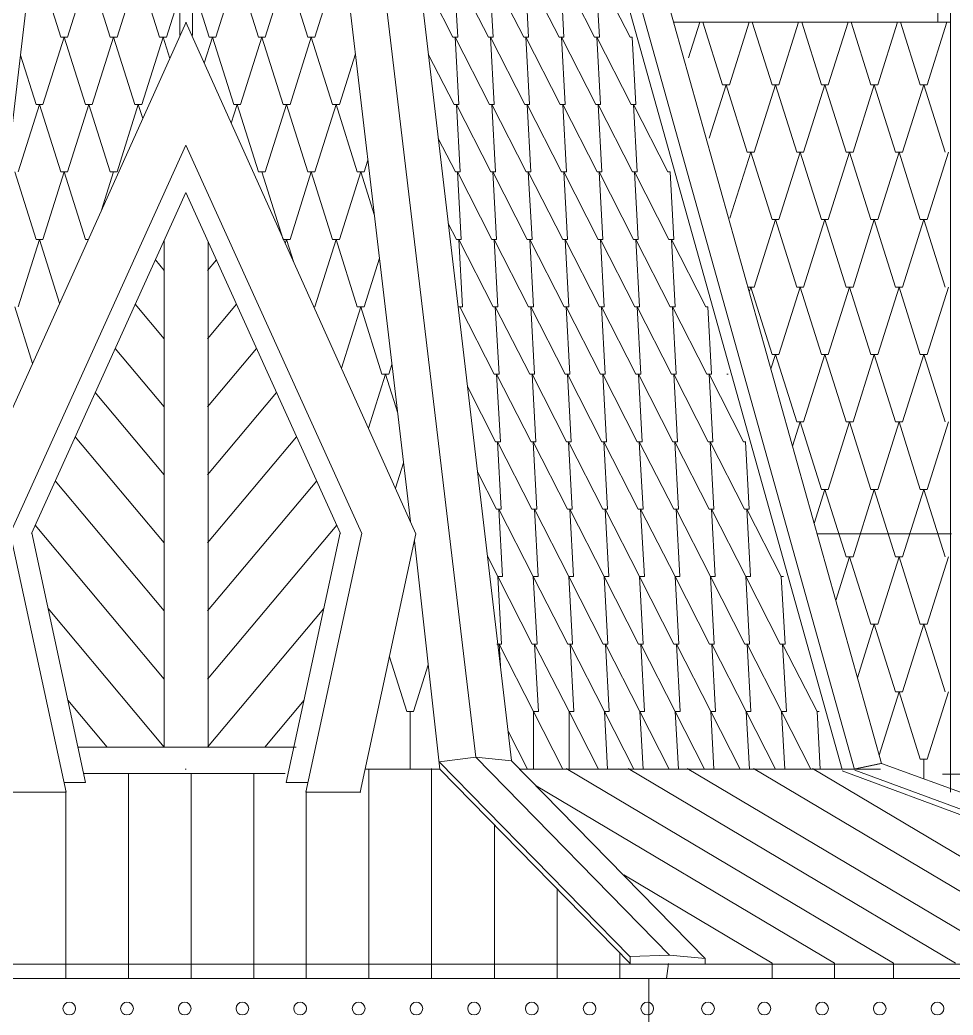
# Model space of a CAD drawing. Header units: millimetres. Extents: x 2399 to 111977, y 1313 to 59551.
# Drawn here: x 72743 to 75547, y 46561 to 49552 of the extents above; entities that cross this region are included whole.
import ezdxf

# ---------------------------------------------------------------- set-up
doc = ezdxf.new("R2010")
doc.units = ezdxf.units.MM
doc.linetypes.add('Невидимая', pattern=[391.222223, 282.222223, -109])
doc.layers.add('hatch1', color=7, linetype='Continuous', lineweight=20, true_color=0x6a6a6a)
doc.layers.add('main line', color=7, linetype='Continuous', lineweight=13)

msp = doc.modelspace()

# ---------------------------------------------------------------- linework, layer by layer
at = {"layer": 'hatch1', "color": 251, "linetype": 'Continuous', "lineweight": 20, "true_color": 0x6a6a6a}
for p, q in [((72802.0815, 49702.5888), (72866.0296, 49499.9391)), ((72950.5691, 49702.5888), (72886.621, 49499.9391)), ((72950.5691, 49702.5888), (73014.5172, 49499.9391)), ((73099.0567, 49702.5888), (73035.1085, 49499.9391)), ((73099.0567, 49702.5888), (73163.0048, 49499.9391)), ((73247.5443, 49702.5888), (73183.5961, 49499.9391)), ((73247.5443, 49702.5888), (73311.4924, 49499.9391)), ((73396.0318, 49702.5888), (73332.0837, 49499.9391)), ((73396.0318, 49702.5888), (73459.98, 49499.9391)), ((73544.5194, 49702.5888), (73480.5713, 49499.9391)), ((73544.5194, 49702.5888), (73608.4676, 49499.9391)), ((73693.007, 49702.5888), (73629.0589, 49499.9391)), ((74044.3502, 49499.9391), (73941.0525, 49702.5888)), ((74150.7895, 49499.9391), (74047.4918, 49702.5888)), ((74047.4918, 49702.5888), (74058.6686, 49499.9391)), ((74257.2288, 49499.9391), (74153.9311, 49702.5888)), ((74153.9311, 49702.5888), (74165.108, 49499.9391)), ((74363.6682, 49499.9391), (74260.3705, 49702.5888)), ((74260.3705, 49702.5888), (74271.5473, 49499.9391)), ((74470.1075, 49499.9391), (74366.8098, 49702.5888)), ((74366.8098, 49702.5888), (74377.9867, 49499.9391)), ((74473.2492, 49702.5888), (74484.426, 49499.9391)), ((74576.5468, 49499.9391), (74473.2492, 49702.5888)), ((74786.0756, 49544.9284), (74752.217, 49437.6317)), ((74795.2325, 49544.9284), (74854.6022, 49356.7877)), ((74934.5632, 49544.9284), (74875.1935, 49356.7877)), ((74943.7201, 49544.9284), (75003.0898, 49356.7877)), ((75083.0508, 49544.9284), (75023.6811, 49356.7877)), ((75092.2077, 49544.9284), (75151.5774, 49356.7877)), ((75231.5384, 49544.9284), (75172.1687, 49356.7877)), ((75240.6953, 49544.9284), (75300.0649, 49356.7877)), ((75380.0259, 49544.9284), (75320.6563, 49356.7877)), ((75389.1828, 49544.9284), (75448.5525, 49356.7877)), ((75528.5135, 49544.9284), (75469.1439, 49356.7877)), ((72876.3253, 49499.9391), (72812.3772, 49297.2894)), ((72866.0296, 49499.9391), (72886.621, 49499.9391)), ((72876.3253, 49499.9391), (72940.2734, 49297.2894)), ((73024.8129, 49499.9391), (72960.8647, 49297.2894)), ((73014.5172, 49499.9391), (73035.1085, 49499.9391)), ((73024.8129, 49499.9391), (73088.761, 49297.2894)), ((73173.3005, 49499.9391), (73109.3523, 49297.2894)), ((73163.0048, 49499.9391), (73183.5961, 49499.9391)), ((73173.3005, 49499.9391), (73193.6307, 49435.5131)), ((73321.7881, 49499.9391), (73297.0042, 49421.3998)), ((73311.4924, 49499.9391), (73332.0837, 49499.9391)), ((73321.7881, 49499.9391), (73385.7362, 49297.2894)), ((73470.2756, 49499.9391), (73406.3275, 49297.2894)), ((73459.98, 49499.9391), (73480.5713, 49499.9391)), ((73470.2756, 49499.9391), (73534.2238, 49297.2894)), ((73618.7632, 49499.9391), (73554.8151, 49297.2894)), ((73608.4676, 49499.9391), (73629.0589, 49499.9391)), ((73618.7632, 49499.9391), (73682.7114, 49297.2894)), ((74044.3502, 49499.9391), (74058.6686, 49499.9391)), ((74154.0263, 49297.2894), (74050.7286, 49499.9391)), ((74050.7286, 49499.9391), (74061.9055, 49297.2894)), ((74150.7895, 49499.9391), (74165.108, 49499.9391)), ((74260.4656, 49297.2894), (74157.168, 49499.9391)), ((74157.168, 49499.9391), (74168.3448, 49297.2894)), ((74257.2288, 49499.9391), (74271.5473, 49499.9391)), ((74366.905, 49297.2894), (74263.6073, 49499.9391)), ((74263.6073, 49499.9391), (74274.7841, 49297.2894)), ((74363.6682, 49499.9391), (74377.9867, 49499.9391)), ((74473.3443, 49297.2894), (74370.0466, 49499.9391)), ((74370.0466, 49499.9391), (74381.2235, 49297.2894)), ((74470.1075, 49499.9391), (74484.426, 49499.9391)), ((74579.7837, 49297.2894), (74476.486, 49499.9391)), ((74476.486, 49499.9391), (74487.6628, 49297.2894)), ((74576.5468, 49499.9391), (74582.9253, 49499.9391)), ((74582.9253, 49499.9391), (74594.1022, 49297.2894)), ((72744.8982, 49445.8747), (72791.7858, 49297.2894)), ((73751.3526, 49449.558), (73703.3027, 49297.2894)), ((74047.587, 49297.2894), (73970.2815, 49448.9475)), ((74864.8978, 49356.7877), (74814.3329, 49196.5488)), ((74854.6022, 49356.7877), (74875.1935, 49356.7877)), ((74864.8978, 49356.7877), (74928.846, 49154.138)), ((75013.3854, 49356.7877), (74949.4373, 49154.138)), ((75003.0898, 49356.7877), (75023.6811, 49356.7877)), ((75013.3854, 49356.7877), (75077.3336, 49154.138)), ((75161.873, 49356.7877), (75097.9249, 49154.138)), ((75151.5774, 49356.7877), (75172.1687, 49356.7877)), ((75161.873, 49356.7877), (75225.8211, 49154.138)), ((75310.3606, 49356.7877), (75246.4125, 49154.138)), ((75300.0649, 49356.7877), (75320.6563, 49356.7877)), ((75310.3606, 49356.7877), (75374.3087, 49154.138)), ((75458.8482, 49356.7877), (75394.9001, 49154.138)), ((75448.5525, 49356.7877), (75469.1439, 49356.7877)), ((75458.8482, 49356.7877), (75522.7963, 49154.138)), ((72802.0815, 49297.2894), (72738.1334, 49094.6397)), ((72791.7858, 49297.2894), (72812.3772, 49297.2894)), ((72802.0815, 49297.2894), (72866.0296, 49094.6397)), ((72950.5691, 49297.2894), (72886.621, 49094.6397)), ((72940.2734, 49297.2894), (72960.8647, 49297.2894)), ((72950.5691, 49297.2894), (73014.5172, 49094.6397)), ((73099.0567, 49297.2894), (73035.1085, 49094.6397)), ((73088.761, 49297.2894), (73109.3523, 49297.2894)), ((73099.0567, 49297.2894), (73112.4022, 49254.998)), ((73396.0318, 49297.2894), (73378.2328, 49240.8846)), ((73385.7362, 49297.2894), (73406.3275, 49297.2894)), ((73396.0318, 49297.2894), (73459.98, 49094.6397)), ((73544.5194, 49297.2894), (73480.5713, 49094.6397)), ((73534.2238, 49297.2894), (73554.8151, 49297.2894)), ((73544.5194, 49297.2894), (73608.4676, 49094.6397)), ((73693.007, 49297.2894), (73629.0589, 49094.6397)), ((73682.7114, 49297.2894), (73703.3027, 49297.2894)), ((73693.007, 49297.2894), (73756.9552, 49094.6397)), ((74047.587, 49297.2894), (74061.9055, 49297.2894)), ((74158.0439, 49094.6397), (74054.7462, 49297.2894)), ((74054.7462, 49297.2894), (74065.9231, 49094.6397)), ((74154.0263, 49297.2894), (74168.3448, 49297.2894)), ((74264.4832, 49094.6397), (74161.1856, 49297.2894)), ((74161.1856, 49297.2894), (74172.3624, 49094.6397)), ((74260.4656, 49297.2894), (74274.7841, 49297.2894)), ((74370.9226, 49094.6397), (74267.6249, 49297.2894)), ((74267.6249, 49297.2894), (74278.8017, 49094.6397)), ((74366.905, 49297.2894), (74381.2235, 49297.2894)), ((74477.3619, 49094.6397), (74374.0642, 49297.2894)), ((74374.0642, 49297.2894), (74385.2411, 49094.6397)), ((74473.3443, 49297.2894), (74487.6628, 49297.2894)), ((74583.8013, 49094.6397), (74480.5036, 49297.2894)), ((74480.5036, 49297.2894), (74491.6804, 49094.6397)), ((74579.7837, 49297.2894), (74594.1022, 49297.2894)), ((74586.9429, 49297.2894), (74598.1198, 49094.6397)), ((74690.2406, 49094.6397), (74586.9429, 49297.2894)), ((74051.6046, 49094.6397), (74000.1682, 49195.5477)), ((73788.8791, 49130.5525), (73777.5465, 49094.6397)), ((74939.1416, 49154.138), (74876.4487, 48955.466)), ((74928.846, 49154.138), (74949.4373, 49154.138)), ((74939.1416, 49154.138), (75003.0898, 48951.4883)), ((75087.6292, 49154.138), (75023.6811, 48951.4883)), ((75077.3336, 49154.138), (75097.9249, 49154.138)), ((75087.6292, 49154.138), (75151.5774, 48951.4883)), ((75236.1168, 49154.138), (75172.1687, 48951.4883)), ((75225.8211, 49154.138), (75246.4125, 49154.138)), ((75236.1168, 49154.138), (75300.0649, 48951.4883)), ((75384.6044, 49154.138), (75320.6563, 48951.4883)), ((75374.3087, 49154.138), (75394.9001, 49154.138)), ((75384.6044, 49154.138), (75448.5525, 48951.4883)), ((75533.092, 49154.138), (75469.1439, 48951.4883)), ((72727.8377, 49094.6397), (72791.7858, 48891.99)), ((72876.3253, 49094.6397), (72812.3772, 48891.99)), ((72866.0296, 49094.6397), (72886.621, 49094.6397)), ((72876.3253, 49094.6397), (72940.2734, 48891.99)), ((73024.8129, 49094.6397), (72988.5883, 48979.8451)), ((73014.5172, 49094.6397), (73035.1085, 49094.6397)), ((73459.98, 49094.6397), (73480.5713, 49094.6397)), ((73470.2756, 49094.6397), (73534.2238, 48891.99)), ((73618.7632, 49094.6397), (73554.8151, 48891.99)), ((73608.4676, 49094.6397), (73629.0589, 49094.6397)), ((73618.7632, 49094.6397), (73682.7114, 48891.99)), ((73767.2508, 49094.6397), (73703.3027, 48891.99)), ((73756.9552, 49094.6397), (73777.5465, 49094.6397)), ((73767.2508, 49094.6397), (73808.4695, 48964.0191)), ((74051.6046, 49094.6397), (74065.9231, 49094.6397)), ((74161.2807, 48891.99), (74057.983, 49094.6397)), ((74057.983, 49094.6397), (74069.1599, 48891.99)), ((74158.0439, 49094.6397), (74172.3624, 49094.6397)), ((74267.7201, 48891.99), (74164.4224, 49094.6397)), ((74164.4224, 49094.6397), (74175.5992, 48891.99)), ((74264.4832, 49094.6397), (74278.8017, 49094.6397)), ((74374.1594, 48891.99), (74270.8617, 49094.6397)), ((74270.8617, 49094.6397), (74282.0386, 48891.99)), ((74370.9226, 49094.6397), (74385.2411, 49094.6397)), ((74480.5987, 48891.99), (74377.301, 49094.6397)), ((74377.301, 49094.6397), (74388.4779, 48891.99)), ((74477.3619, 49094.6397), (74491.6804, 49094.6397)), ((74587.0381, 48891.99), (74483.7404, 49094.6397)), ((74483.7404, 49094.6397), (74494.9172, 48891.99)), ((74583.8013, 49094.6397), (74598.1198, 49094.6397)), ((74693.4774, 48891.99), (74590.1797, 49094.6397)), ((74590.1797, 49094.6397), (74601.3566, 48891.99)), ((74690.2406, 49094.6397), (74696.6191, 49094.6397)), ((74696.6191, 49094.6397), (74707.7959, 48891.99)), ((75013.3854, 48951.4883), (74949.4373, 48748.8386)), ((75003.0898, 48951.4883), (75023.6811, 48951.4883)), ((75013.3854, 48951.4883), (75077.3336, 48748.8386)), ((75161.873, 48951.4883), (75097.9249, 48748.8386)), ((75151.5774, 48951.4883), (75172.1687, 48951.4883)), ((75161.873, 48951.4883), (75225.8211, 48748.8386)), ((75310.3606, 48951.4883), (75246.4125, 48748.8386)), ((75300.0649, 48951.4883), (75320.6563, 48951.4883)), ((75310.3606, 48951.4883), (75374.3087, 48748.8386)), ((75458.8482, 48951.4883), (75394.9001, 48748.8386)), ((75448.5525, 48951.4883), (75469.1439, 48951.4883)), ((75458.8482, 48951.4883), (75522.7963, 48748.8386)), ((74054.8414, 48891.99), (74030.29, 48940.155)), ((72802.0815, 48891.99), (72738.1334, 48689.3403)), ((72791.7858, 48891.99), (72812.3772, 48891.99)), ((72802.0815, 48891.99), (72862.6647, 48700.0037)), ((72940.2734, 48891.99), (72949.0551, 48891.99)), ((73534.2238, 48891.99), (73554.8151, 48891.99)), ((73544.5194, 48891.99), (73540.6899, 48879.8544)), ((73544.5194, 48891.99), (73566.3288, 48822.8767)), ((73693.007, 48891.99), (73629.0589, 48689.3403)), ((73682.7114, 48891.99), (73703.3027, 48891.99)), ((73693.007, 48891.99), (73756.9552, 48689.3403)), ((74054.8414, 48891.99), (74069.1599, 48891.99)), ((74165.2983, 48689.3403), (74062.0006, 48891.99)), ((74062.0006, 48891.99), (74073.1775, 48689.3403)), ((74161.2807, 48891.99), (74175.5992, 48891.99)), ((74271.7377, 48689.3403), (74168.44, 48891.99)), ((74168.44, 48891.99), (74179.6168, 48689.3403)), ((74267.7201, 48891.99), (74282.0386, 48891.99)), ((74378.177, 48689.3403), (74274.8793, 48891.99)), ((74274.8793, 48891.99), (74286.0562, 48689.3403)), ((74374.1594, 48891.99), (74388.4779, 48891.99)), ((74484.6163, 48689.3403), (74381.3186, 48891.99)), ((74381.3186, 48891.99), (74392.4955, 48689.3403)), ((74480.5987, 48891.99), (74494.9172, 48891.99)), ((74591.0557, 48689.3403), (74487.758, 48891.99)), ((74487.758, 48891.99), (74498.9348, 48689.3403)), ((74587.0381, 48891.99), (74601.3566, 48891.99)), ((74697.495, 48689.3403), (74594.1973, 48891.99)), ((74594.1973, 48891.99), (74605.3742, 48689.3403)), ((74693.4774, 48891.99), (74707.7959, 48891.99)), ((74700.6367, 48891.99), (74711.8135, 48689.3403)), ((74803.9344, 48689.3403), (74700.6367, 48891.99)), ((73823.6099, 48835.3138), (73777.5465, 48689.3403)), ((74930.7324, 48748.8386), (74949.4373, 48748.8386)), ((74939.1416, 48748.8386), (74934.687, 48734.7219)), ((74939.1416, 48748.8386), (75003.0898, 48546.1889)), ((75087.6292, 48748.8386), (75023.6811, 48546.1889)), ((75077.3336, 48748.8386), (75097.9249, 48748.8386)), ((75087.6292, 48748.8386), (75151.5774, 48546.1889)), ((75236.1168, 48748.8386), (75172.1687, 48546.1889)), ((75225.8211, 48748.8386), (75246.4125, 48748.8386)), ((75236.1168, 48748.8386), (75300.0649, 48546.1889)), ((75384.6044, 48748.8386), (75320.6563, 48546.1889)), ((75374.3087, 48748.8386), (75394.9001, 48748.8386)), ((75384.6044, 48748.8386), (75448.5525, 48546.1889)), ((75533.092, 48748.8386), (75469.1439, 48546.1889)), ((72727.8377, 48689.3403), (72781.4361, 48519.4886)), ((73626.4178, 48689.3403), (73629.0589, 48689.3403)), ((73767.2508, 48689.3403), (73709.1988, 48505.3752)), ((73756.9552, 48689.3403), (73777.5465, 48689.3403)), ((73767.2508, 48689.3403), (73831.199, 48486.6906)), ((74058.859, 48689.3403), (74073.1775, 48689.3403)), ((74168.5351, 48486.6906), (74065.2374, 48689.3403)), ((74165.2983, 48689.3403), (74179.6168, 48689.3403)), ((74274.9745, 48486.6906), (74171.6768, 48689.3403)), ((74171.6768, 48689.3403), (74182.8536, 48486.6906)), ((74271.7377, 48689.3403), (74286.0562, 48689.3403)), ((74381.4138, 48486.6906), (74278.1161, 48689.3403)), ((74278.1161, 48689.3403), (74289.293, 48486.6906)), ((74378.177, 48689.3403), (74392.4955, 48689.3403)), ((74487.8532, 48486.6906), (74384.5555, 48689.3403)), ((74384.5555, 48689.3403), (74395.7323, 48486.6906)), ((74484.6163, 48689.3403), (74498.9348, 48689.3403)), ((74594.2925, 48486.6906), (74490.9948, 48689.3403)), ((74490.9948, 48689.3403), (74502.1716, 48486.6906)), ((74591.0557, 48689.3403), (74605.3742, 48689.3403)), ((74700.7318, 48486.6906), (74597.4341, 48689.3403)), ((74597.4341, 48689.3403), (74608.611, 48486.6906)), ((74697.495, 48689.3403), (74711.8135, 48689.3403)), ((74807.1712, 48486.6906), (74703.8735, 48689.3403)), ((74703.8735, 48689.3403), (74715.0503, 48486.6906)), ((74803.9344, 48689.3403), (74810.3128, 48689.3403)), ((74810.3128, 48689.3403), (74821.4897, 48486.6906)), ((75013.3854, 48546.1889), (74999.6736, 48502.7365)), ((75003.0898, 48546.1889), (75023.6811, 48546.1889)), ((75013.3854, 48546.1889), (75077.3336, 48343.5392)), ((75161.873, 48546.1889), (75097.9249, 48343.5392)), ((75151.5774, 48546.1889), (75172.1687, 48546.1889)), ((75161.873, 48546.1889), (75225.8211, 48343.5392)), ((75310.3606, 48546.1889), (75246.4125, 48343.5392)), ((75300.0649, 48546.1889), (75320.6563, 48546.1889)), ((75310.3606, 48546.1889), (75374.3087, 48343.5392)), ((75458.8482, 48546.1889), (75394.9001, 48343.5392)), ((75448.5525, 48546.1889), (75469.1439, 48546.1889)), ((75458.8482, 48546.1889), (75522.7963, 48343.5392)), ((73861.1364, 48516.3083), (73851.7903, 48486.6906)), ((73841.4946, 48486.6906), (73790.4274, 48324.8601)), ((73831.199, 48486.6906), (73851.7903, 48486.6906)), ((73841.4946, 48486.6906), (73878.3654, 48369.8481)), ((74168.5351, 48486.6906), (74182.8536, 48486.6906)), ((74278.9921, 48284.0409), (74175.6944, 48486.6906)), ((74175.6944, 48486.6906), (74186.8712, 48284.0409)), ((74274.9745, 48486.6906), (74289.293, 48486.6906)), ((74385.4314, 48284.0409), (74282.1337, 48486.6906)), ((74282.1337, 48486.6906), (74293.3106, 48284.0409)), ((74381.4138, 48486.6906), (74395.7323, 48486.6906)), ((74491.8708, 48284.0409), (74388.5731, 48486.6906)), ((74388.5731, 48486.6906), (74399.7499, 48284.0409)), ((74487.8532, 48486.6906), (74502.1716, 48486.6906)), ((74598.3101, 48284.0409), (74495.0124, 48486.6906)), ((74495.0124, 48486.6906), (74506.1892, 48284.0409)), ((74594.2925, 48486.6906), (74608.611, 48486.6906)), ((74704.7494, 48284.0409), (74601.4517, 48486.6906)), ((74601.4517, 48486.6906), (74612.6286, 48284.0409)), ((74700.7318, 48486.6906), (74715.0503, 48486.6906)), ((74811.1888, 48284.0409), (74707.8911, 48486.6906)), ((74707.8911, 48486.6906), (74719.0679, 48284.0409)), ((74807.1712, 48486.6906), (74821.4897, 48486.6906)), ((74814.3304, 48486.6906), (74825.5073, 48284.0409)), ((74917.6281, 48284.0409), (74814.3304, 48486.6906)), ((74172.5527, 48284.0409), (74088.1433, 48449.6356)), ((75087.6292, 48343.5392), (75064.6602, 48270.7512)), ((75077.3336, 48343.5392), (75097.9249, 48343.5392)), ((75087.6292, 48343.5392), (75151.5774, 48140.8895)), ((75236.1168, 48343.5392), (75172.1687, 48140.8895)), ((75225.8211, 48343.5392), (75246.4125, 48343.5392)), ((75236.1168, 48343.5392), (75300.0649, 48140.8895)), ((75384.6044, 48343.5392), (75320.6563, 48140.8895)), ((75374.3087, 48343.5392), (75394.9001, 48343.5392)), ((75384.6044, 48343.5392), (75448.5525, 48140.8895)), ((75533.092, 48343.5392), (75469.1439, 48140.8895)), ((74172.5527, 48284.0409), (74186.8712, 48284.0409)), ((74281.8486, 48081.3912), (74178.5509, 48284.0409)), ((74178.5509, 48284.0409), (74189.7277, 48081.3912)), ((74278.9921, 48284.0409), (74293.3106, 48284.0409)), ((74388.2879, 48081.3912), (74284.9902, 48284.0409)), ((74284.9902, 48284.0409), (74296.1671, 48081.3912)), ((74385.4314, 48284.0409), (74399.7499, 48284.0409)), ((74494.7273, 48081.3912), (74391.4296, 48284.0409)), ((74391.4296, 48284.0409), (74402.6064, 48081.3912)), ((74491.8708, 48284.0409), (74506.1892, 48284.0409)), ((74601.1666, 48081.3912), (74497.8689, 48284.0409)), ((74497.8689, 48284.0409), (74509.0458, 48081.3912)), ((74598.3101, 48284.0409), (74612.6286, 48284.0409)), ((74707.6059, 48081.3912), (74604.3083, 48284.0409)), ((74604.3083, 48284.0409), (74615.4851, 48081.3912)), ((74704.7494, 48284.0409), (74719.0679, 48284.0409)), ((74814.0453, 48081.3912), (74710.7476, 48284.0409)), ((74710.7476, 48284.0409), (74721.9244, 48081.3912)), ((74811.1888, 48284.0409), (74825.5073, 48284.0409)), ((74920.4846, 48081.3912), (74817.1869, 48284.0409)), ((74817.1869, 48284.0409), (74828.3638, 48081.3912)), ((74917.6281, 48284.0409), (74924.0066, 48284.0409)), ((74923.6263, 48284.0409), (74934.8031, 48081.3912)), ((73895.8672, 48221.0696), (73871.6559, 48144.3449)), ((74175.4093, 48081.3912), (74118.3796, 48193.2723)), ((75161.873, 48140.8895), (75129.6469, 48038.7658)), ((75151.5774, 48140.8895), (75172.1687, 48140.8895)), ((75161.873, 48140.8895), (75225.8211, 47938.2398)), ((75310.3606, 48140.8895), (75246.4125, 47938.2398)), ((75300.0649, 48140.8895), (75320.6563, 48140.8895)), ((75310.3606, 48140.8895), (75374.3087, 47938.2398)), ((75458.8482, 48140.8895), (75394.9001, 47938.2398)), ((75448.5525, 48140.8895), (75469.1439, 48140.8895)), ((75458.8482, 48140.8895), (75522.7963, 47938.2398)), ((74175.4093, 48081.3912), (74189.7277, 48081.3912)), ((74285.8662, 47878.7415), (74182.5685, 48081.3912)), ((74182.5685, 48081.3912), (74193.7453, 47878.7415)), ((74281.8486, 48081.3912), (74296.1671, 48081.3912)), ((74392.3055, 47878.7415), (74289.0078, 48081.3912)), ((74289.0078, 48081.3912), (74300.1847, 47878.7415)), ((74388.2879, 48081.3912), (74402.6064, 48081.3912)), ((74498.7449, 47878.7415), (74395.4472, 48081.3912)), ((74395.4472, 48081.3912), (74406.624, 47878.7415)), ((74494.7273, 48081.3912), (74509.0458, 48081.3912)), ((74605.1842, 47878.7415), (74501.8865, 48081.3912)), ((74501.8865, 48081.3912), (74513.0634, 47878.7415)), ((74601.1666, 48081.3912), (74615.4851, 48081.3912)), ((74711.6235, 47878.7415), (74608.3259, 48081.3912)), ((74608.3259, 48081.3912), (74619.5027, 47878.7415)), ((74707.6059, 48081.3912), (74721.9244, 48081.3912)), ((74818.0629, 47878.7415), (74714.7652, 48081.3912)), ((74714.7652, 48081.3912), (74725.942, 47878.7415)), ((74814.0453, 48081.3912), (74828.3638, 48081.3912)), ((74924.5022, 47878.7415), (74821.2045, 48081.3912)), ((74821.2045, 48081.3912), (74832.3814, 47878.7415)), ((74920.4846, 48081.3912), (74934.8031, 48081.3912)), ((74927.6439, 48081.3912), (74938.8207, 47878.7415)), ((75030.9416, 47878.7415), (74927.6439, 48081.3912)), ((74179.4269, 47878.7415), (74148.2663, 47939.8725)), ((75236.1168, 47938.2398), (75194.6335, 47806.7805)), ((75225.8211, 47938.2398), (75246.4125, 47938.2398)), ((75236.1168, 47938.2398), (75300.0649, 47735.5901)), ((75384.6044, 47938.2398), (75320.6563, 47735.5901)), ((75374.3087, 47938.2398), (75394.9001, 47938.2398)), ((75384.6044, 47938.2398), (75448.5525, 47735.5901)), ((75533.092, 47938.2398), (75469.1439, 47735.5901)), ((74179.4269, 47878.7415), (74193.7453, 47878.7415)), ((74282.7245, 47676.0918), (74179.4269, 47878.7415)), ((74179.4269, 47878.7415), (74190.6037, 47676.0918)), ((74285.8662, 47878.7415), (74300.1847, 47878.7415)), ((74389.1639, 47676.0918), (74285.8662, 47878.7415)), ((74285.8662, 47878.7415), (74297.043, 47676.0918)), ((74392.3055, 47878.7415), (74406.624, 47878.7415)), ((74495.6032, 47676.0918), (74392.3055, 47878.7415)), ((74392.3055, 47878.7415), (74403.4824, 47676.0918)), ((74498.7449, 47878.7415), (74513.0634, 47878.7415)), ((74602.0426, 47676.0918), (74498.7449, 47878.7415)), ((74498.7449, 47878.7415), (74509.9217, 47676.0918)), ((74605.1842, 47878.7415), (74619.5027, 47878.7415)), ((74708.4819, 47676.0918), (74605.1842, 47878.7415)), ((74605.1842, 47878.7415), (74616.3611, 47676.0918)), ((74711.6235, 47878.7415), (74725.942, 47878.7415)), ((74814.9212, 47676.0918), (74711.6235, 47878.7415)), ((74711.6235, 47878.7415), (74722.8004, 47676.0918)), ((74818.0629, 47878.7415), (74832.3814, 47878.7415)), ((74921.3606, 47676.0918), (74818.0629, 47878.7415)), ((74818.0629, 47878.7415), (74829.2397, 47676.0918)), ((74924.5022, 47878.7415), (74938.8207, 47878.7415)), ((75027.7999, 47676.0918), (74924.5022, 47878.7415)), ((74924.5022, 47878.7415), (74935.6791, 47676.0918)), ((75030.9416, 47878.7415), (75037.32, 47878.7415)), ((75030.9416, 47878.7415), (75042.1184, 47676.0918)), ((75310.3606, 47735.5901), (75259.6202, 47574.7952)), ((75300.0649, 47735.5901), (75320.6563, 47735.5901)), ((75310.3606, 47735.5901), (75374.3087, 47532.9404)), ((75458.8482, 47735.5901), (75394.9001, 47532.9404)), ((75448.5525, 47735.5901), (75469.1439, 47735.5901)), ((75458.8482, 47735.5901), (75522.7963, 47532.9404)), ((74176.2852, 47676.0918), (74190.6037, 47676.0918)), ((74286.7421, 47473.4421), (74183.4445, 47676.0918)), ((74183.4445, 47676.0918), (74187.017, 47611.318)), ((74282.7245, 47676.0918), (74297.043, 47676.0918)), ((74393.1815, 47473.4421), (74289.8838, 47676.0918)), ((74289.8838, 47676.0918), (74301.0606, 47473.4421)), ((74389.1639, 47676.0918), (74403.4824, 47676.0918)), ((74499.6208, 47473.4421), (74396.3231, 47676.0918)), ((74396.3231, 47676.0918), (74407.5, 47473.4421)), ((74495.6032, 47676.0918), (74509.9217, 47676.0918)), ((74606.0602, 47473.4421), (74502.7625, 47676.0918)), ((74502.7625, 47676.0918), (74513.9393, 47473.4421)), ((74602.0426, 47676.0918), (74616.3611, 47676.0918)), ((74712.4995, 47473.4421), (74609.2018, 47676.0918)), ((74609.2018, 47676.0918), (74620.3787, 47473.4421)), ((74708.4819, 47676.0918), (74722.8004, 47676.0918)), ((74818.9388, 47473.4421), (74715.6411, 47676.0918)), ((74715.6411, 47676.0918), (74726.818, 47473.4421)), ((74814.9212, 47676.0918), (74829.2397, 47676.0918)), ((74925.3782, 47473.4421), (74822.0805, 47676.0918)), ((74822.0805, 47676.0918), (74833.2573, 47473.4421)), ((74921.3606, 47676.0918), (74935.6791, 47676.0918)), ((75031.8175, 47473.4421), (74928.5198, 47676.0918)), ((74928.5198, 47676.0918), (74939.6967, 47473.4421)), ((75027.7999, 47676.0918), (75042.1184, 47676.0918)), ((75034.9592, 47676.0918), (75046.136, 47473.4421)), ((75138.2569, 47473.4421), (75034.9592, 47676.0918)), ((73853.5241, 47637.9707), (73905.4427, 47473.4421)), ((73970.2739, 47613.6369), (73926.0341, 47473.4421)), ((75384.6044, 47532.9404), (75324.6068, 47342.8098)), ((75374.3087, 47532.9404), (75394.9001, 47532.9404)), ((75384.6044, 47532.9404), (75448.5525, 47330.2907)), ((75533.092, 47532.9404), (75469.1439, 47330.2907)), ((73905.4427, 47473.4421), (73926.0341, 47473.4421)), ((73915.7384, 47473.4421), (73915.3513, 47472.2153)), ((73915.7384, 47473.4421), (73915.7384, 47300.5102)), ((73915.7384, 47473.4421), (73916.1255, 47472.2153)), ((74286.7421, 47473.4421), (74301.0606, 47473.4421)), ((74374.8917, 47300.5102), (74286.7421, 47473.4421)), ((74286.7421, 47473.4421), (74286.7421, 47300.5102)), ((74393.1815, 47473.4421), (74407.5, 47473.4421)), ((74481.331, 47300.5102), (74393.1815, 47473.4421)), ((74393.1815, 47473.4421), (74393.1815, 47300.5102)), ((74499.6208, 47473.4421), (74513.9393, 47473.4421)), ((74499.6208, 47473.4421), (74509.1586, 47300.5102)), ((74587.7703, 47300.5102), (74499.6208, 47473.4421)), ((74606.0602, 47473.4421), (74620.3787, 47473.4421)), ((74606.0602, 47473.4421), (74615.598, 47300.5102)), ((74694.2097, 47300.5102), (74606.0602, 47473.4421)), ((74712.4995, 47473.4421), (74726.818, 47473.4421)), ((74712.4995, 47473.4421), (74722.0373, 47300.5102)), ((74800.649, 47300.5102), (74712.4995, 47473.4421)), ((74818.9388, 47473.4421), (74833.2573, 47473.4421)), ((74818.9388, 47473.4421), (74828.4766, 47300.5102)), ((74907.0884, 47300.5102), (74818.9388, 47473.4421)), ((74925.3782, 47473.4421), (74939.6967, 47473.4421)), ((74925.3782, 47473.4421), (74934.916, 47300.5102)), ((75013.5277, 47300.5102), (74925.3782, 47473.4421)), ((75031.8175, 47473.4421), (75046.136, 47473.4421)), ((75031.8175, 47473.4421), (75041.3553, 47300.5102)), ((75119.967, 47300.5102), (75031.8175, 47473.4421)), ((75138.2569, 47473.4421), (75144.6353, 47473.4421)), ((75138.2569, 47473.4421), (75147.7947, 47300.5102)), ((74268.4523, 47300.5102), (74210.1949, 47414.7998)), ((75448.5525, 47330.2907), (75469.1439, 47330.2907)), ((75458.8482, 47330.2907), (75458.4611, 47329.0639)), ((75458.8482, 47330.2907), (75459.2353, 47329.0639)), ((75458.8482, 47330.2907), (75458.8482, 47271.3749))]:
    msp.add_line(p, q, dxfattribs=at)
at = {"layer": 'main line', "color": 7, "linetype": 'Continuous', "lineweight": 13}
for p, q in [((72578.038, 48027.4307), (73102.7394, 52487.8076)), ((73916.6571, 48044.3383), (73393.9446, 52487.8076)), ((74113.1237, 47335.9782), (73500.6986, 52488.5781)), ((74220.6434, 47326.2105), (73611.684, 52489.3792)), ((75213.6637, 47298.8652), (73760.1627, 52490.6757)), ((75250.9039, 47299.3835), (73797.2224, 52490.6757)), ((75331.7537, 47317.2972), (73882.5221, 52490.6757)), ((73223.8569, 49504.4019), (73223.8569, 49762.3248)), ((73261.4029, 49762.3248), (73261.4029, 49504.9327)), ((75501.2808, 49544.9284), (75501.2808, 49762.3248)), ((75538.8268, 49762.3248), (75538.8268, 49544.9284)), ((72551.0945, 48007.5978), (73242.8656, 49544.9284)), ((73933.1897, 48007.5978), (73241.4185, 49544.9284)), ((74707.7217, 49544.9284), (75539.2982, 49544.9284)), ((75539.2982, 49544.9284), (75501.2808, 49544.9284)), ((75539.2982, 47231.4916), (75539.2982, 49544.9284)), ((72713.5665, 48008.7337), (73242.1421, 49174.9748)), ((73770.7176, 48008.7337), (73242.1421, 49174.9748)), ((72777.6791, 48008.1625), (73242.1421, 49032.9466)), ((73706.6051, 48008.1625), (73242.1421, 49032.9466)), ((73176.9374, 47366.4578), (73176.9374, 48889.0799)), ((73308.7939, 47366.4578), (73308.7939, 48885.8871)), ((73176.9374, 48798.3159), (73150.2345, 48830.1632)), ((73307.3468, 48798.3159), (73334.0497, 48830.1632)), ((73176.9374, 48593.7648), (73090.0554, 48697.3848)), ((73307.3468, 48593.7648), (73394.2288, 48697.3848)), ((73176.9374, 48389.2136), (73029.8762, 48564.6065)), ((73307.3468, 48389.2136), (73454.4079, 48564.6065)), ((74867.2727, 48486.6906), (74870.7897, 48486.6906)), ((73176.9374, 48184.6624), (72969.6971, 48431.8281)), ((73307.3468, 48184.6624), (73514.5871, 48431.8281)), ((73176.9374, 47980.1113), (72909.5179, 48299.0498)), ((73307.3468, 47980.1113), (73574.7662, 48299.0498)), ((73176.9374, 47775.5601), (72849.3388, 48166.2714)), ((73307.3468, 47775.5601), (73634.9454, 48166.2714)), ((73176.9374, 47571.009), (72789.1596, 48033.4931)), ((73307.3468, 47571.009), (73695.1245, 48033.4931)), ((72881.8006, 47231.4916), (72714.0514, 48009.8035)), ((72940.5909, 47260.107), (72778.8202, 48010.6802)), ((73543.6933, 47260.107), (73705.464, 48010.6802)), ((73602.4835, 47231.4916), (73770.2328, 48009.8035)), ((73765.9159, 47231.4916), (73933.1897, 48007.5978)), ((75138.378, 48007.5978), (75542.7898, 48007.5978)), ((74005.2956, 47300.5102), (73928.5954, 47986.2817)), ((73176.9374, 47366.4578), (72827.9652, 47782.6604)), ((73307.3468, 47366.4578), (73656.319, 47782.6604)), ((73005.4279, 47366.4578), (72887.3056, 47507.3368)), ((73478.8562, 47366.4578), (73596.9786, 47507.3368)), ((72917.6691, 47366.4578), (73573.1969, 47366.4578)), ((74113.1237, 47335.9782), (74003.1891, 47322.4799)), ((74113.1237, 47335.9782), (74220.5701, 47325.4348)), ((74113.1237, 47335.9782), (74694.886, 46741.8893)), ((74003.1891, 47322.4799), (74576.1224, 46737.4071)), ((74220.5701, 47325.4348), (74802.3324, 46731.3459)), ((75328.8595, 47317.2972), (75247.7683, 47300.5102)), ((75331.7537, 47317.2972), (75250.6625, 47300.5102)), ((75331.7537, 47317.2972), (76921.3724, 46738.9021)), ((72934.7811, 47287.0627), (73539.7772, 47287.0627)), ((73069.7462, 47287.0627), (73069.7462, 46670.8185)), ((73242.8656, 47300.5102), (73239.4151, 47300.5102)), ((73258.0903, 47288.4987), (73258.0903, 46670.8185)), ((73446.4345, 47288.4987), (73446.4345, 46670.8185)), ((74005.2956, 47300.5102), (73780.7914, 47300.5102)), ((73792.0327, 47300.5102), (73792.0327, 46670.8185)), ((73980.3768, 47301.9462), (73980.3768, 46670.8185)), ((74576.6375, 46716.3346), (74005.2956, 47300.5102)), ((75328.7115, 47300.5102), (74244.9775, 47300.5102)), ((74384.2106, 47301.9462), (75367.7452, 46717.7706)), ((74570.8223, 47301.9462), (75554.357, 46717.7706)), ((74748.1403, 47301.9462), (75731.675, 46717.7706)), ((74947.1211, 47301.9462), (75930.6558, 46717.7706)), ((75124.4392, 47301.9462), (76107.9738, 46717.7706)), ((75214.2511, 47295.4312), (76771.3319, 46716.3346)), ((75251.4604, 47297.0346), (76772.289, 46738.9021)), ((72875.5012, 47260.107), (72940.5909, 47260.107)), ((73543.6933, 47260.107), (73608.651, 47260.107)), ((74294.5634, 47249.8736), (75190.4272, 46717.7706)), ((72718.3683, 47231.4916), (72881.8006, 47231.4916)), ((72881.4021, 47232.9276), (72881.4021, 46670.8185)), ((73602.4835, 47231.4916), (73767.363, 47231.4916)), ((73603.6885, 47232.9276), (73603.6885, 46670.8185)), ((74168.7209, 47133.4139), (74168.7209, 46670.8185)), ((74558.125, 46982.4908), (75003.8155, 46717.7706)), ((74357.0651, 46941.9476), (74357.0651, 46670.8185)), ((74545.4092, 46748.2644), (74545.4092, 46670.8185)), ((74694.886, 46741.8893), (74576.1224, 46737.4071)), ((74576.6375, 46737.4071), (74576.6375, 46716.3346)), ((74694.886, 46741.8893), (74802.7312, 46731.8238)), ((69589.8329, 46714.2112), (76921.3724, 46714.2112)), ((74692.0925, 46716.3346), (74686.0403, 46670.8185)), ((74801.7773, 46731.9128), (74801.7773, 46716.3346)), ((75003.8155, 46717.7706), (75003.8155, 46671.4828)), ((75190.4272, 46717.7706), (75190.4272, 46670.8185)), ((75367.7452, 46717.7706), (75367.7452, 46670.8185)), ((69577.7349, 46670.8185), (76918.3193, 46670.8185)), ((74632.4541, 46470.9113), (74632.4541, 46670.8185))]:
    msp.add_line(p, q, dxfattribs=at)
at = {"layer": 'main line', "color": 7, "linetype": 'Невидимая', "lineweight": 13}
msp.add_line((77753.9378, 47285.0578), (75501.1179, 47285.0578), dxfattribs=at)
at = {"layer": 'main line', "color": 7, "linetype": 'Continuous', "lineweight": 13}
for centre in [(72891.618, 46581.1338), (72891.618, 46581.1338), (72891.618, 46581.1338), (72891.618, 46581.1338), (72891.618, 46581.1338), (72891.618, 46581.1338), (73065.03, 46581.1338), (73065.03, 46581.1338), (73065.03, 46581.1338), (73065.03, 46581.1338), (73065.03, 46581.1338), (73065.03, 46581.1338), (73238.4419, 46581.1338), (73238.4419, 46581.1338), (73238.4419, 46581.1338), (73238.4419, 46581.1338), (73238.4419, 46581.1338), (73238.4419, 46581.1338), (73411.8539, 46581.1338), (73411.8539, 46581.1338), (73411.8539, 46581.1338), (73411.8539, 46581.1338), (73411.8539, 46581.1338), (73411.8539, 46581.1338), (73585.2659, 46581.1338), (73585.2659, 46581.1338), (73585.2659, 46581.1338), (73585.2659, 46581.1338), (73585.2659, 46581.1338), (73585.2659, 46581.1338), (73761.1326, 46581.1338), (73761.1326, 46581.1338), (73761.1326, 46581.1338), (73761.1326, 46581.1338), (73761.1326, 46581.1338), (73761.1326, 46581.1338), (73934.5445, 46581.1338), (73934.5445, 46581.1338), (73934.5445, 46581.1338), (73934.5445, 46581.1338), (73934.5445, 46581.1338), (73934.5445, 46581.1338), (74107.9565, 46581.1338), (74107.9565, 46581.1338), (74107.9565, 46581.1338), (74107.9565, 46581.1338), (74107.9565, 46581.1338), (74107.9565, 46581.1338), (74281.3685, 46581.1338), (74281.3685, 46581.1338), (74281.3685, 46581.1338), (74281.3685, 46581.1338), (74281.3685, 46581.1338), (74281.3685, 46581.1338), (74454.7804, 46581.1338), (74454.7804, 46581.1338), (74454.7804, 46581.1338), (74454.7804, 46581.1338), (74454.7804, 46581.1338), (74454.7804, 46581.1338), (74628.1924, 46581.1338), (74628.1924, 46581.1338), (74628.1924, 46581.1338), (74628.1924, 46581.1338), (74628.1924, 46581.1338), (74628.1924, 46581.1338), (74810.7879, 46581.1338), (74810.7879, 46581.1338), (74810.7879, 46581.1338), (74810.7879, 46581.1338), (74810.7879, 46581.1338), (74810.7879, 46581.1338), (74979.9258, 46581.1338), (74979.9258, 46581.1338), (74979.9258, 46581.1338), (74979.9258, 46581.1338), (74979.9258, 46581.1338), (74979.9258, 46581.1338), (75153.3377, 46581.1338), (75153.3377, 46581.1338), (75153.3377, 46581.1338), (75153.3377, 46581.1338), (75153.3377, 46581.1338), (75153.3377, 46581.1338), (75326.7497, 46581.1338), (75326.7497, 46581.1338), (75326.7497, 46581.1338), (75326.7497, 46581.1338), (75326.7497, 46581.1338), (75326.7497, 46581.1338), (75500.1617, 46581.1338), (75500.1617, 46581.1338), (75500.1617, 46581.1338), (75500.1617, 46581.1338), (75500.1617, 46581.1338), (75500.1617, 46581.1338)]:
    msp.add_circle(centre, 19.1338, dxfattribs=at)

doc.saveas('drawing.dxf')
